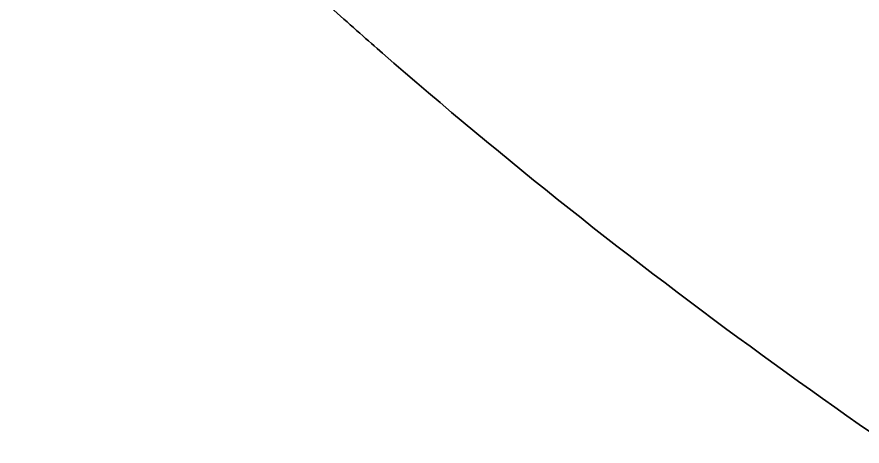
# Model space of a CAD drawing. Header units: millimetres. Extents: x 0 to 1845, y -1231 to 1016.
# Drawn here: x 145.831 to 149.37, y 333.501 to 335.299 of the extents above; entities that cross this region are included whole.
import ezdxf

# ---------------------------------------------------------------- set-up
doc = ezdxf.new("R2010")
doc.units = ezdxf.units.MM
doc.layers.add('Blocks', color=7, linetype='Continuous')
doc.layers.add('Blocks$Inner', color=7, linetype='Continuous', lineweight=25, true_color=0x007f00)
doc.layers.add('Blocks$Outline', color=7, linetype='Continuous', lineweight=35, true_color=0xff3f3f)

# ---------------------------------------------------------------- blocks, each defined once
blk = doc.blocks.new('Falcon Lounge Chair Front')
at = {"layer": 'Blocks$Inner'}
blk.add_rational_spline([(70.7062, 347.9048), (220.4206, 244.0056), (383.2949, 193.332)], [0.917915581572, 0.949301655288, 0.995993075332], degree=2, dxfattribs=at)
at = {"layer": 'Blocks$Outline'}
for points, weights, knots in [([(24.2712, 413.675), (25.5092, 396.6936), (26.7471, 379.7122), (28.3541, 357.6677), (42.422, 347.9048), (192.1364, 244.0056), (355.0106, 193.332), (371.666, 188.1502), (371.666, 164.0327), (371.666, 118.5318), (371.666, 73.031), (371.666, 48.1727), (354.3946, 43.5535), (238.7966, 12.6369), (121.1638, 10.0357), (121.1636, 10.0357)], [1, 1, 1, 0.874722035507, 1, 1.03419276712, 1.08505955812, 0.84567074191, 1.08505955812, 1.08505955812, 1.08505955812, 0.835503446028, 1.08505955812, 1.11484167877, 1.15388276942, 1.1538828106], [-0.112017, -0.112017, -0.112017, 0, 0, 40.474765, 40.474765, 509.909395, 509.909395, 550.536912, 550.536912, 550.835474, 550.835474, 592.352143, 592.352143, 924.267284, 924.267634, 924.267634, 924.267634]), ([(213.5172, 274.8804), (142.4167, 311.026), (74.1045, 356.6763), (63.2925, 363.9015), (62.0661, 380.724), (60.8651, 397.1995), (59.664, 413.675)], [0.963921349107, 0.980656120612, 1, 0.871120540027, 1, 1, 1], [-248.622726, -248.622726, -248.622726, -30.799006, -30.799006, 0, 0, 0.10868, 0.10868, 0.10868])]:
    blk.add_rational_spline(points, weights, degree=2, knots=knots, dxfattribs=at)
blk.add_open_spline([(145.8314, 336.6415), (146.264, 336.1671), (146.708, 335.7323), (147.1583, 335.3282), (147.2347, 335.2595), (147.3028, 335.1995), (147.3621, 335.1476), (147.873, 334.7012), (148.4059, 334.2798), (148.9523, 333.882), (149.4891, 333.4913), (150.0443, 333.1193), (150.6123, 332.7648), (151.1729, 332.4149), (151.7506, 332.0789), (152.3427, 331.7552), (153.5142, 331.1148), (154.7553, 330.5144), (156.0722, 329.9391), (157.3862, 329.3651), (158.7735, 328.817), (160.2486, 328.2836), (160.4357, 328.216), (160.6234, 328.1489), (160.8119, 328.0822), (160.9981, 328.0163), (161.185, 327.9509), (161.3727, 327.886), (161.752, 327.7546), (162.1369, 327.6242), (162.5271, 327.4947), (162.9156, 327.3657), (163.3092, 327.2378), (163.7084, 327.1106), (164.1059, 326.984), (164.5087, 326.8582), (164.9169, 326.7333), (165.7295, 326.4845), (166.5628, 326.2392), (167.4175, 325.9969), (168.2685, 325.7557), (169.1395, 325.518), (170.031, 325.2833), (171.8119, 324.8145), (173.6692, 324.3596), (175.6072, 323.9173), (177.5537, 323.473), (179.5746, 323.043), (181.6676, 322.6274), (182.1926, 322.5232), (182.7227, 322.4198), (183.2564, 322.3174), (183.7887, 322.2153), (184.3251, 322.1143), (184.8658, 322.0141), (185.4045, 321.9143), (185.9471, 321.8156), (186.4939, 321.7178), (187.0391, 321.6202), (187.5883, 321.5237), (188.1413, 321.4282), (189.2439, 321.2377), (190.3612, 321.0513), (191.4935, 320.8689), (192.6228, 320.687), (193.7658, 320.5093), (194.9224, 320.3359), (195.2757, 320.2829), (195.63, 320.2303), (195.9854, 320.1782)], degree=3, knots=[-129.046519, -129.046519, -129.046519, -129.046519, -125.269635, -125.269635, -125.269635, -124.703524, -124.703524, -124.703524, -120.458478, -120.458478, -120.458478, -116.291291, -116.291291, -116.291291, -112.179661, -112.179661, -112.179661, -104.048558, -104.048558, -104.048558, -95.947502, -95.947502, -95.947502, -94.922745, -94.922745, -94.922745, -93.916997, -93.916997, -93.916997, -91.890493, -91.890493, -91.890493, -89.873754, -89.873754, -89.873754, -87.864871, -87.864871, -87.864871, -83.865441, -83.865441, -83.865441, -79.882886, -79.882886, -79.882886, -71.93062, -71.93062, -71.93062, -63.939444, -63.939444, -63.939444, -61.933821, -61.933821, -61.933821, -59.934676, -59.934676, -59.934676, -57.942963, -57.942963, -57.942963, -55.956979, -55.956979, -55.956979, -51.997733, -51.997733, -51.997733, -48.048964, -48.048964, -48.048964, -46.84362, -46.84362, -46.84362, -46.84362], dxfattribs=at)

msp = doc.modelspace()

# ---------------------------------------------------------------- block references
at = {"layer": 'Blocks'}
msp.add_blockref('Falcon Lounge Chair Front', (0, 0), dxfattribs=at)

doc.saveas('drawing.dxf')
